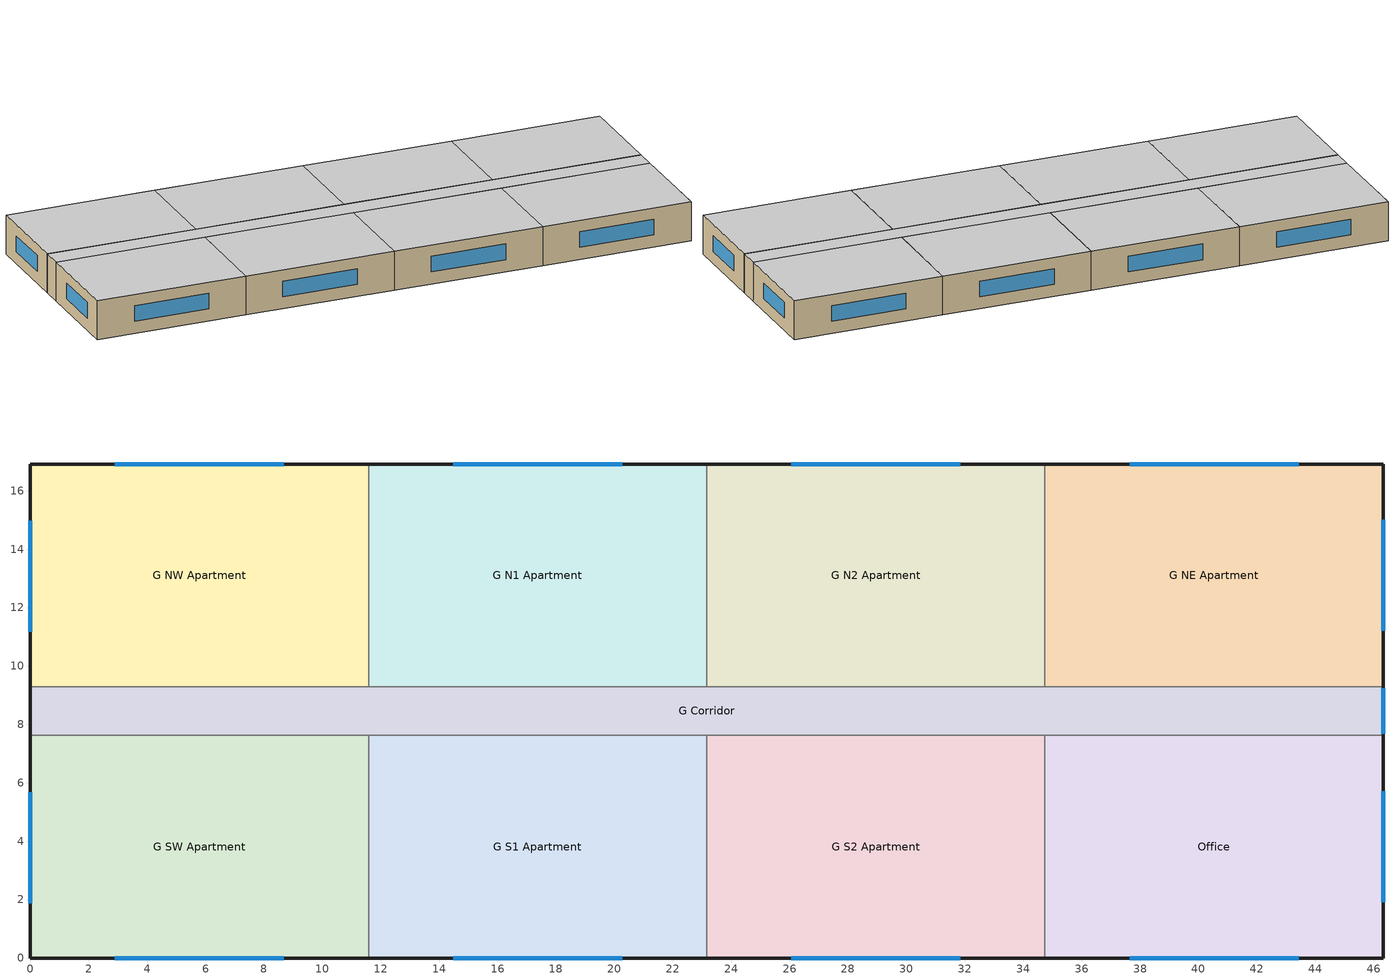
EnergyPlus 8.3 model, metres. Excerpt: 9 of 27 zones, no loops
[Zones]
G SW Apartment
 floor ground (ext_slab_8in_with_carpet): 0,7.62 11.58,7.62 11.58,0 0,0 z0
 wall outside (res_ext_wall): 0,7.62 0,0 11.58,0 z0:3.05
 wall to G Corridor (int_wall): 11.58,7.62 0,7.62 z0:3.05
 wall to G S1 Apartment (int_wall): 11.58,0 11.58,7.62 z0:3.05
 window (Window_U_0.55_SHGC_0.25): 2.9,0 8.69,0 / 0,5.68 0,1.87 z0.95:2.17
 ceiling adiabatic (int_slab_ceiling): 11.58,0 11.58,7.62 0,7.62 0,0 z3.05
G S1 Apartment
 floor ground (ext_slab_8in_with_carpet): 11.58,7.62 23.16,7.62 23.16,0 11.58,0 z0
 wall outside (res_ext_wall): 11.58,0 23.16,0 z0:3.05
 wall to G Corridor (int_wall): 23.16,7.62 11.58,7.62 z0:3.05
 wall to G S2 Apartment (int_wall): 23.16,0 23.16,7.62 z0:3.05
 window (Window_U_0.55_SHGC_0.25): 14.48,0 20.27,0 z0.95:2.17
 ceiling adiabatic (int_slab_ceiling): 23.16,0 23.16,7.62 11.58,7.62 11.58,0 z3.05
G S2 Apartment
 floor ground (ext_slab_8in_with_carpet): 23.16,7.62 34.75,7.62 34.75,0 23.16,0 z0
 wall outside (res_ext_wall): 23.16,0 34.75,0 z0:3.05
 wall to G Corridor (int_wall): 34.75,7.62 23.16,7.62 z0:3.05
 wall to Office (int_wall): 34.75,0 34.75,7.62 z0:3.05
 window (Window_U_0.55_SHGC_0.25): 26.06,0 31.85,0 z0.95:2.17
 ceiling adiabatic (int_slab_ceiling): 34.75,0 34.75,7.62 23.16,7.62 23.16,0 z3.05
Office
 floor ground (ext_slab_8in_with_carpet): 34.75,7.62 46.33,7.62 46.33,0 34.75,0 z0
 wall outside (res_ext_wall): 34.75,0 46.33,0 46.33,7.62 z0:3.05
 wall to G Corridor (int_wall): 46.33,7.62 34.75,7.62 z0:3.05
 window (Window_U_0.55_SHGC_0.25): 37.64,0 43.43,0 / 46.33,1.9 46.33,5.71 z0.95:2.17
 ceiling adiabatic (int_slab_ceiling): 46.33,0 46.33,7.62 34.75,7.62 34.75,0 z3.05
G NW Apartment
 floor ground (ext_slab_8in_with_carpet): 0,16.92 11.58,16.92 11.58,9.3 0,9.3 z0
 wall outside (res_ext_wall): 11.58,16.92 0,16.92 0,9.3 z0:3.05
 wall to G Corridor (int_wall): 0,9.3 11.58,9.3 z0:3.05
 wall to G N1 Apartment (int_wall): 11.58,9.3 11.58,16.92 z0:3.05
 window (Window_U_0.55_SHGC_0.25): 0,14.97 0,11.16 / 8.69,16.92 2.89,16.92 z0.95:2.17
 ceiling adiabatic (int_slab_ceiling): 11.58,9.3 11.58,16.92 0,16.92 0,9.3 z3.05
G N1 Apartment
 floor ground (ext_slab_8in_with_carpet): 11.58,16.92 23.16,16.92 23.16,9.3 11.58,9.3 z0
 wall outside (res_ext_wall): 23.16,16.92 11.58,16.92 z0:3.05
 wall to G Corridor (int_wall): 11.58,9.3 23.16,9.3 z0:3.05
 wall to G N2 Apartment (int_wall): 23.16,9.3 23.16,16.92 z0:3.05
 window (Window_U_0.55_SHGC_0.25): 20.27,16.92 14.48,16.92 z0.95:2.17
 ceiling adiabatic (int_slab_ceiling): 23.16,9.3 23.16,16.92 11.58,16.92 11.58,9.3 z3.05
G N2 Apartment
 floor ground (ext_slab_8in_with_carpet): 23.16,16.92 34.75,16.92 34.75,9.3 23.16,9.3 z0
 wall outside (res_ext_wall): 34.75,16.92 23.16,16.92 z0:3.05
 wall to G Corridor (int_wall): 23.16,9.3 34.75,9.3 z0:3.05
 wall to G NE Apartment (int_wall): 34.75,9.3 34.75,16.92 z0:3.05
 window (Window_U_0.55_SHGC_0.25): 31.85,16.92 26.06,16.92 z0.95:2.17
 ceiling adiabatic (int_slab_ceiling): 34.75,9.3 34.75,16.92 23.16,16.92 23.16,9.3 z3.05
G NE Apartment
 floor ground (ext_slab_8in_with_carpet): 34.75,16.92 46.33,16.92 46.33,9.3 34.75,9.3 z0
 wall outside (res_ext_wall): 46.33,9.3 46.33,16.92 34.75,16.92 z0:3.05
 wall to G Corridor (int_wall): 34.75,9.3 46.33,9.3 z0:3.05
 window (Window_U_0.55_SHGC_0.25): 46.33,11.2 46.33,15.01 / 43.43,16.92 37.64,16.92 z0.95:2.17
 ceiling adiabatic (int_slab_ceiling): 46.33,9.3 46.33,16.92 34.75,16.92 34.75,9.3 z3.05
G Corridor
 floor ground (int_slab_ceiling): 0,9.3 46.33,9.3 46.33,7.62 0,7.62 z0
 wall outside (res_ext_wall): 0,9.3 0,7.62 / 46.33,7.62 46.33,9.3 z0:3.05
 window (Window_U_0.55_SHGC_0.25): 46.33,9.25 46.33,7.67 z0.03:2.13
 ceiling adiabatic (int_slab_ceiling): 46.33,7.62 46.33,9.3 0,9.3 0,7.62 z3.05
[Building]
Mid-Rise Apartment: North Axis {deg}=0; Terrain=City; Loads Convergence Tolerance Value=0.04; Temperature Convergence Tolerance Value {deltaC}=0.4; Solar Distribution=FullExterior; Maximum Number of Warmup Days=25; Minimum Number of Warmup Days=6
[Site:Location]
Memphis International Ap_TN_USA Design_Conditions: Latitude {deg}=35.07; Longitude {deg}=-89.98; Time Zone {hr}=-6; Elevation {m}=81
[SizingPeriod:DesignDay] Day of Month=21; Dry-Bulb Temperature Range Modifier Type=DefaultMultipliers; Humidity Condition Type=Wetbulb; Barometric Pressure {Pa}=100356; Rain Indicator=No; Snow Indicator=No; Daylight Saving Time Indicator=No
Name | Month | Day Type | Maximum Dry-Bulb Temperature {C} | Daily Dry-Bulb Temperature Range {deltaC} | Wetbulb or DewPoint at Maximum Dry-Bulb {C} | Wind Speed {m/s} | Wind Direction {deg} | Solar Model Indicator | Sky Clearness | ASHRAE Clear Sky Optical Depth for Beam Irradiance (taub) | ASHRAE Clear Sky Optical Depth for Diffuse Irradiance (taud)
Memphis International Ap Ann Htg 99.6% Condns DB | 1 | WinterDesignDay | -8.3 | 0 | -8.3 | 4.1 | 0 | ASHRAEClearSky | 0
Memphis International Ap Ann Clg .4% Condns DB=>MWB | 7 | SummerDesignDay | 35.6 | 9.2 | 25.2 | 3.8 | 240 | ASHRAETau |  | 0.512 | 1.892
[Site:GroundTemperature:BuildingSurface]
20.51, 20.47, 20.53, 20.63, 20.76, 23.01, 23.42, 23.52, 23.54, 21.26, 20.88, 20.67
[Site:WaterMainsTemperature]
Calculation Method=Correlation; Annual Average Outdoor Air Temperature {C}=16.71; Maximum Difference In Monthly Average Outdoor Air Temperatures {deltaC}=21.83
[Material]
Name | Roughness | Thickness {m} | Conductivity {W/m-K} | Density {kg/m3} | Specific Heat {J/kg-K} | Thermal Absorptance | Solar Absorptance | Visible Absorptance
Std Wood 6inch | MediumSmooth | 0.15 | 0.12 | 540 | 1210 | 0.9 | 0.7 | 0.7
F07 25mm stucco | Smooth | 0.0254 | 0.72 | 1856 | 840 | 0.9 | 0.7 | 0.7
G01 13mm gypsum board | Smooth | 0.0127 | 0.16 | 800 | 1090 | 0.9 | 0.7 | 0.5
G01 16mm gypsum board | MediumSmooth | 0.0159 | 0.16 | 800 | 1090
100mm Normalweight concrete floor | MediumRough | 0.1016 | 2.31 | 2322 | 832
200mm Normalweight concrete floor | MediumRough | 0.2032 | 2.31 | 2322 | 832
[Material:NoMass] Thermal Absorptance=0.9; Solar Absorptance=0.7
Name | Roughness | Thermal Resistance {m2-K/W} | Visible Absorptance
CP02 CARPET PAD | VeryRough | 0.21648 | 0.8
Res_Exterior_Wall_Insulation | MediumSmooth | 2.368 | 0.7
[WindowMaterial:Glazing] Optical Data Type=SpectralAverage; Infrared Transmittance at Normal Incidence=0; Back Side Infrared Hemispherical Emissivity=0.84; Conductivity {W/m-K}=1
Name | Thickness {m} | Solar Transmittance at Normal Incidence | Front Side Solar Reflectance at Normal Incidence | Back Side Solar Reflectance at Normal Incidence | Visible Transmittance at Normal Incidence | Front Side Visible Reflectance at Normal Incidence | Back Side Visible Reflectance at Normal Incidence | Front Side Infrared Hemispherical Emissivity
Glass_2175_LayerAvg | 0.0086 | 0.167758 | 0.217606 | 0.437978 | 0.416044 | 0.078729 | 0.10654 | 0.84
Glass_2022F_LayerAvg | 0.0039 | 0.355897 | 0.394095 | 0.265645 | 0.677694 | 0.042734 | 0.05547 | 0.046
[WindowMaterial:Gas]
Gap_1_W_0_0032: Gas Type=Air; Thickness {m}=0.0032
[Construction]
InteriorFurnishings: Std Wood 6inch
int_wall: G01 13mm gypsum board, G01 13mm gypsum board
ext_slab_8in_with_carpet: 200mm Normalweight concrete floor, CP02 CARPET PAD
int_slab_ceiling: CP02 CARPET PAD, 100mm Normalweight concrete floor
res_ext_wall: F07 25mm stucco, G01 16mm gypsum board, Res_Exterior_Wall_Insulation, G01 16mm gypsum board
Window_U_0.55_SHGC_0.25: Glass_2175_LayerAvg, Gap_1_W_0_0032, Glass_2022F_LayerAvg
[Zone] Type=1; Multiplier=1
G SW Apartment; G NW Apartment; Office; G NE Apartment; G N1 Apartment; G N2 Apartment; G S1 Apartment; G S2 Apartment; G Corridor
[InternalMass] Construction=InteriorFurnishings; Surface Area {m2}=88.2493
Name | Zone
G InternalMass SWA | G SW Apartment
G InternalMass NWA | G NW Apartment
G InternalMass SEA | Office
G InternalMass NEA | G NE Apartment
G InternalMass N1A | G N1 Apartment
G InternalMass N2A | G N2 Apartment
G InternalMass S1A | G S1 Apartment
G InternalMass S2A | G S2 Apartment
[People] Number of People Calculation Method=People; Fraction Radiant=1; Sensible Heat Fraction=autosize; Activity Level Schedule=Activity Schedule
Name | Zone or ZoneList | Number of People Schedule | Number of People
Occup_GSW | G SW Apartment | OCC_APT_SCH | 2.5
Occup_GNW | G NW Apartment | OCC_APT_SCH | 2.5
Occup_Office | Office | OCC_OFF_SCH | 1
Occup_GNE | G NE Apartment | OCC_APT_SCH | 2.5
Occup_GN1 | G N1 Apartment | OCC_APT_SCH | 2.5
Occup_GN2 | G N2 Apartment | OCC_APT_SCH | 2.5
Occup_GS1 | G S1 Apartment | OCC_APT_SCH | 2.5
Occup_GS2 | G S2 Apartment | OCC_APT_SCH | 2.5
[Lights] Design Level Calculation Method=Watts/Area; Return Air Fraction=0; Return Air Fraction Calculated from Plenum Temperature=No
Name | Zone or ZoneList | Schedule | Watts per Zone Floor Area {W/m2}
Lighting_hardwired_GSW | G SW Apartment | LTG_APT_SCH | 3.87501
Lighting_hardwired_GNW | G NW Apartment | LTG_APT_SCH | 3.87501
Lighting_hardwired_Office; Lighting_plugin_Office | Office | LTG_OFF_SCH | 11.9479
Lighting_hardwired_GNE | G NE Apartment | LTG_APT_SCH | 3.87501
Lighting_hardwired_GN1 | G N1 Apartment | LTG_APT_SCH | 3.87501
Lighting_hardwired_GN2 | G N2 Apartment | LTG_APT_SCH | 3.87501
Lighting_hardwired_GS1 | G S1 Apartment | LTG_APT_SCH | 3.87501
Lighting_hardwired_GS2 | G S2 Apartment | LTG_APT_SCH | 3.87501
Lighting_hardwired_GC | G Corridor | LTG_COR_SCH | 8.52502
Lighting_plugin_GSW | G SW Apartment | LTG_APT_SCH | 0.968752
Lighting_plugin_GNW | G NW Apartment | LTG_APT_SCH | 0.968752
Lighting_plugin_GNE | G NE Apartment | LTG_APT_SCH | 0.968752
Lighting_plugin_GN1 | G N1 Apartment | LTG_APT_SCH | 0.968752
Lighting_plugin_GN2 | G N2 Apartment | LTG_APT_SCH | 0.968752
Lighting_plugin_GS1 | G S1 Apartment | LTG_APT_SCH | 0.968752
Lighting_plugin_GS2 | G S2 Apartment | LTG_APT_SCH | 0.968752
[ElectricEquipment] Fraction Latent=0
Name | Zone or ZoneList | Schedule | Design Level Calculation Method | Watts per Zone Floor Area {W/m2} | Fraction Radiant | Fraction Lost | Design Level {W}
Plug_GSW | G SW Apartment | EQP_APT_SCH | Watts/Area | 6.67 | 0.5 | 0
Plug_GNW | G NW Apartment | EQP_APT_SCH | Watts/Area | 6.67 | 0.5 | 0
Plug_Office | Office | EQP_OFF_SCH | Watts/Area | 6.67 | 0.5 | 0
Plug_GNE | G NE Apartment | EQP_APT_SCH | Watts/Area | 6.67 | 0.5 | 0
Plug_GN1 | G N1 Apartment | EQP_APT_SCH | Watts/Area | 6.67 | 0.5 | 0
Plug_GN2 | G N2 Apartment | EQP_APT_SCH | Watts/Area | 6.67 | 0.5 | 0
Plug_GS1 | G S1 Apartment | EQP_APT_SCH | Watts/Area | 6.67 | 0.5 | 0
Plug_GS2 | G S2 Apartment | EQP_APT_SCH | Watts/Area | 6.67 | 0.5 | 0
G Corridor_Elevators_Equip | G Corridor | BLDG_ELEVATORS | EquipmentLevel |  | 0 | 0.95 | 16054.9
Elevators_Lights_Fan | G Corridor | ELEV_LIGHT_FAN_SCH_ADD_DF | EquipmentLevel |  | 0 | 0.95 | 63
[ZoneInfiltration:DesignFlowRate] Temperature Term Coefficient=0; Velocity Squared Term Coefficient=0
Name | Zone or ZoneList | Schedule | Design Flow Rate Calculation Method | Design Flow Rate {m3/s} | Flow per Exterior Surface Area {m3/s-m2} | Constant Term Coefficient | Velocity Term Coefficient
Infil_GSW | G SW Apartment | INF_APT_SCH | Flow/ExteriorArea | 0 | 0.00056896 | 0 | 0.224
Infil_GNW | G NW Apartment | INF_APT_SCH | Flow/ExteriorArea | 0 | 0.00056896 | 0 | 0.224
Infil_Office | Office | INF_OFF_SCH | Flow/ExteriorArea | 0 | 0.00056896 | 0 | 0.224
Infil_GNE | G NE Apartment | INF_APT_SCH | Flow/ExteriorArea | 0 | 0.00056896 | 0 | 0.224
Infil_GN1 | G N1 Apartment | INF_APT_SCH | Flow/ExteriorArea | 0 | 0.00056896 | 0 | 0.224
Infil_GN2 | G N2 Apartment | INF_APT_SCH | Flow/ExteriorArea | 0 | 0.00056896 | 0 | 0.224
Infil_GS1 | G S1 Apartment | INF_APT_SCH | Flow/ExteriorArea | 0 | 0.00056896 | 0 | 0.224
Infil_GS2 | G S2 Apartment | INF_APT_SCH | Flow/ExteriorArea | 0 | 0.00056896 | 0 | 0.224
Infil_GC | G Corridor | INF_COR_SCH | Flow/ExteriorArea | 0 | 0.00056896 | 0 | 0.224
Door_Infil_GC | G Corridor | INFIL_Door_Opening_SCH | Flow/Zone | 0.327531 |  | 1 | 0
[ZoneVentilation:WindandStackOpenArea] Opening Area {m2}=0.0374; Opening Area Fraction Schedule=Sliding_Doors_Ventilation_Availability_SCH; Opening Effectiveness=autocalculate; Height Difference {m}=6.0957; Discharge Coefficient for Opening=autocalculate; Minimum Indoor Temperature {C}=18.89; Maximum Indoor Temperature {C}=25.56; Delta Temperature {deltaC}=-100; Minimum Outdoor Temperature {C}=15.56; Maximum Outdoor Temperature {C}=26.67; Maximum Wind Speed {m/s}=40
Name | Zone | Effective Angle {deg}
G SW Apartment Sliding Door Ventilation | G SW Apartment | 180
G NW Apartment Sliding Door Ventilation | G NW Apartment | 0
G NE Apartment Sliding Door Ventilation | G NE Apartment | 0
G N1 Apartment Sliding Door Ventilation | G N1 Apartment | 0
G N2 Apartment Sliding Door Ventilation | G N2 Apartment | 0
G S1 Apartment Sliding Door Ventilation | G S1 Apartment | 180
G S2 Apartment Sliding Door Ventilation | G S2 Apartment | 180
[Exterior:Lights]
Facade Lighting: Schedule=Exterior_Lgt_ALWAYS_ON; Design Level {W}=2553; Control Option=AstronomicalClock
[EnergyManagementSystem:Actuator] Actuated Component Type=Schedule:Compact; Actuated Component Control Type=Schedule Value
Name | Actuated Component Unique
S_Apartment_CLGSETP_Vent_CTRL | S CLGSETP_APT_SCH
S_Apartment_HTGSETP_Vent_CTRL | S HTGSETP_APT_SCH
N_Apartment_CLGSETP_Vent_CTRL | N CLGSETP_APT_SCH
N_Apartment_HTGSETP_Vent_CTRL | N HTGSETP_APT_SCH
[EnergyManagementSystem:ProgramCallingManager]
Vent_Thermostat_Reset: BeginTimestepBeforePredictor; Vent_Program_N_Apartments; Vent_Program_S_Apartments
[EnergyManagementSystem:Program]
Vent_Program_S_Apartments: Set Vent_Setback_Flag = 1; IF (M_S1_Apartment_Sliding_Door_Ventilation_Sensor > 0) && (Vent_Setback_Flag == 1); SET S_Apartment_CLGSETP_Vent_CTRL = 32.22; SET S_Apartment_HTGSETP_Vent_CTRL = 12.78; ELSE; SET S_Apartment_CLGSETP_Vent_CTRL = null; SET S_Apartment_HTGSETP_Vent_CTRL = null; ENDIF
Vent_Program_N_Apartments: Set Vent_Setback_Flag = 1; IF (M_N1_Apartment_Sliding_Door_Ventilation_Sensor > 0) && (Vent_Setback_Flag == 1); SET N_Apartment_CLGSETP_Vent_CTRL = 32.22; SET N_Apartment_HTGSETP_Vent_CTRL = 12.78; ELSE; SET N_Apartment_CLGSETP_Vent_CTRL = null; SET N_Apartment_HTGSETP_Vent_CTRL = null; ENDIF
[AvailabilityManager:Scheduled] Schedule=COMPACT HVAC-ALWAYS 1
Split GSW Availability; Split GNW Availability; Split Office Availability; Split GNE Availability; Split GN1 Availability; Split GN2 Availability; Split GS1 Availability; Split GS2 Availability; Split MSW Availability; Split MNW Availability; Split MSE Availability; Split MNE Availability; Split MN1 Availability; Split MN2 Availability; Split MS1 Availability; Split MS2 Availability; Split TSW Availability; Split TNW Availability; Split TSE Availability; Split TNE Availability; Split TN1 Availability; Split TN2 Availability; Split TS1 Availability; Split TS2 Availability
[Schedule:Compact]
OCC_APT_SCH: Through: 12/31, For: AllDays, Until: 7:00, 1, Until: 8:00, 0.85, Until: 9:00, 0.39, Until: 16:00, 0.25, Until: 17:00, 0.3, Until: 18:00, 0.52, Until: 21:00, 0.87, Until: 24:00, 1
OCC_OFF_SCH: Through: 12/31, For: Weekdays, Until: 8:00, 0, Until: 12:00, 1, Until: 13:00, 0.5, Until: 17:00, 1, Until: 24:00, 0, For AllOtherDays, Until: 24:00, 0
LTG_APT_SCH: Through: 12/31, For: AllDays, Until: 4:00, 0.02, Until: 5:00, 0.06, Until: 6:00, 0.13, Until: 7:00, 0.14, Until: 8:00, 0.13, Until: 9:00, 0.06, Until: 15:00, 0.04, Until: 16:00, 0.07, Until: 17:00, 0.14, Until: 18:00, 0.2, Until: 19:00, 0.27, Until: 21:00, 0.32, Until: 22:00, 0.22, Until: 23:00, 0.12, Until: 24:00, 0.05
LTG_COR_SCH: Through: 12/31, For: AllDays, Until: 24:00, 0.53144
LTG_OFF_SCH: Through: 12/31, For: SummerDesignDay, Until: 24:00, 1, For: WinterDesignDay, Until: 24:00, 0, For: Weekdays, Until: 8:00, 0.18, Until: 12:00, 0.76932, Until: 13:00, 0.68384, Until: 17:00, 0.76932, Until: 24:00, 0.18, For: AllOtherDays, Until: 24:00, 0.18
EQP_APT_SCH: Through: 12/31, For: AllDays, Until: 1:00, 0.45, Until: 2:00, 0.41, Until: 3:00, 0.39, Until: 5:00, 0.38, Until: 6:00, 0.43, Until: 7:00, 0.54, Until: 8:00, 0.65, Until: 9:00, 0.66, Until: 10:00, 0.67, Until: 11:00, 0.69, Until: 12:00, 0.7, Until: 13:00, 0.69, Until: 14:00, 0.66, Until: 15:00, 0.65, Until: 16:00, 0.68, Until: 17:00, 0.8, Until: 19:00, 1, Until: 20:00, 0.93, Until: 21:00, 0.89, Until: 22:00, 0.85, Until: 23:00, 0.71, Until: 24:00, 0.58
EQP_OFF_SCH: Through: 12/31, For: Weekdays, Until: 7:00, 0.218625, Until: 8:00, 0.33125, Until: 12:00, 0.92575, Until: 13:00, 0.870205, Until: 17:00, 0.92575, Until: 18:00, 0.33125, Until: 24:00, 0.218625, For AllOtherDays, Until: 24:00, 0.218625
INF_APT_SCH; INF_OFF_SCH; INF_COR_SCH; Exterior_Lgt_ALWAYS_ON; COMPACT HVAC-ALWAYS 1: Through: 12/31, For: AllDays, Until: 24:00, 1
INFIL_Door_Opening_SCH: Through: 12/31, For: AllDays, Until: 06:00, 0, Until: 07:00, 0.131, Until: 08:00, 1, Until: 17:00, 0.131, Until: 18:00, 1, Until: 22:00, 0.131, Until: 24:00, 0
Activity Schedule: Through: 12/31, For: AllDays, Until: 24:00, 95
BLDG_ELEVATORS; ELEV_LIGHT_FAN_SCH_ADD_DF: Through: 12/31, For: WinterDesignDay, Until: 24:00, 0.05, For: SummerDesignDay, Until: 24:00, 0.5, For: Allotherdays, Until: 04:00, 0.05, Until: 05:00, 0.1, Until: 06:00, 0.2, Until: 07:00, 0.4, Until: 09:00, 0.5, Until: 10:00, 0.35, Until: 16:00, 0.15, Until: 17:00, 0.35, Until: 19:00, 0.5, Until: 21:00, 0.4, Until: 22:00, 0.3, Until: 23:00, 0.2, Until: 24:00, 0.1
Sliding_Doors_Ventilation_Availability_SCH: Through: 12/31, For: WinterDesignDay SummerDesignDay, Until: 24:00, 0, For: Allotherdays, Until: 6:00, 0, Until: 22:00, 1, Until: 24:00, 0
S HTGSETP_APT_SCH; N HTGSETP_APT_SCH: THROUGH: 12/31, FOR:AllDays, UNTIL: 24:00, 21.7
S CLGSETP_APT_SCH; N CLGSETP_APT_SCH: THROUGH: 12/31, FOR:AllDays, UNTIL: 24:00, 24.4
